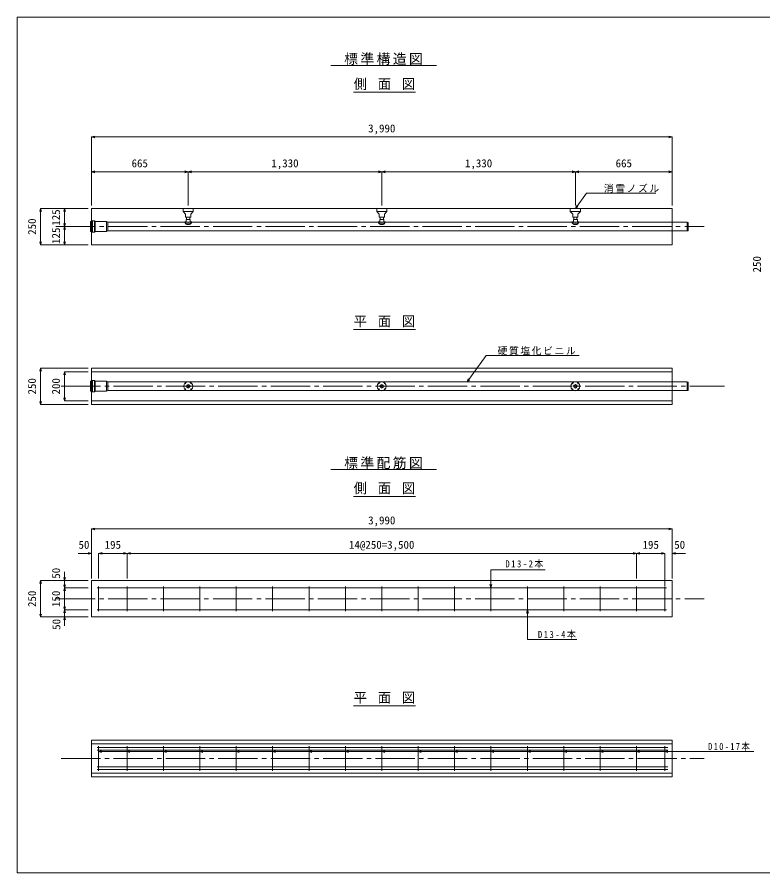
# Model space of a CAD drawing. Units: millimetres on the paper, enlarged 10 times, with parts at other scales. Extents: x -1400 to 2655, y -980 to 980.
# Drawn here: x -1400 to 308, y -980 to 980 of the extents above; entities that cross this region are included whole.
import ezdxf
from ezdxf.enums import TextEntityAlignment as Align

# ---------------------------------------------------------------- set-up
doc = ezdxf.new("R2010")
doc.units = ezdxf.units.MM
doc.header["$LTSCALE"] = 10
doc.linetypes.add('CHAIN2', pattern=[12, 9, -1, 1, -1])
for name, color, linetype, lineweight in [('0-1_ブロック', 7, 'Continuous', 9), ('1-1', 7, 'Continuous', 9), ('2-1', 7, 'Continuous', 9), ('2-2', 4, 'Continuous', 9), ('2-3', 2, 'Continuous', 18), ('2-4', 7, 'Continuous', 9), ('2-5', 7, 'Continuous', 9), ('2-6', 4, 'Continuous', 9)]:
    doc.layers.add(name, color=color, linetype=linetype, lineweight=lineweight)
doc.styles.add('ＭＳ ゴシック', font='')
doc.styles.get('ＭＳ ゴシック').set_extended_font_data('MS Gothic')

msp = doc.modelspace()

# ---------------------------------------------------------------- linework, layer by layer
at = {"layer": '0-1_ブロック', "color": 5}
for p, q in [((-1400, 980), (-1400, -980)), ((1400, 980), (-1400, 980))]:
    msp.add_line(p, q, dxfattribs=at)
msp.add_lwpolyline([(-1400, -980), (1400, -980), (1400, 980)], dxfattribs=at)
at = {"layer": '2-1', "color": 3}
for p, q in [((-1229.98, 541.84), (-1229.98, 458.5)), ((-1229.98, 541.84), (100.02, 541.84)), ((100.02, 541.84), (100.02, 458.5)), ((-1229.98, 458.5), (100.02, 458.5)), ((-1229.98, 176.13), (-1229.98, 92.79)), ((-1229.98, 176.13), (100.02, 176.13)), ((-1229.98, 167.79), (100.02, 167.79)), ((100.02, 176.13), (100.02, 92.79)), ((-1229.98, 101.13), (100.02, 101.13)), ((-1229.98, 92.79), (100.02, 92.79)), ((-1229.98, -310.59), (-1229.98, -393.93)), ((-1229.98, -310.59), (100.02, -310.59)), ((100.02, -310.59), (100.02, -393.93)), ((-1229.98, -393.93), (100.02, -393.93)), ((-1229.98, -676.3), (-1229.98, -759.64)), ((-1229.98, -676.3), (100.02, -676.3)), ((-1229.98, -684.64), (100.02, -684.64)), ((100.02, -676.3), (100.02, -759.64)), ((-1229.98, -751.3), (100.02, -751.3)), ((-1229.98, -759.64), (100.02, -759.64))]:
    msp.add_line(p, q, dxfattribs=at)
at = {"layer": '2-1'}
for p, q in [((-121.76, 541.84), (-119.23, 548.36)), ((-121.76, 541.84), (-116.3, 546.22)), ((-369.4, 145.05), (-366.86, 151.58)), ((-369.4, 145.05), (-363.94, 149.43))]:
    msp.add_line(p, q, dxfattribs=at)
at = {"layer": '2-1', "linetype": 'CHAIN2'}
for p, q in [((-1311.47, 500.17), (173.36, 500.17)), ((-1299.3, 134.46), (220.02, 134.46)), ((-1311.47, -352.26), (173.36, -352.26)), ((-1299.3, -717.97), (173.36, -717.97))]:
    msp.add_line(p, q, dxfattribs=at)
at = {"layer": '2-1'}
for points in [[(-121.76, 541.84), (-96.37, 576.45), (62.61, 576.45)], [(-369.4, 145.05), (-325.69, 204.64), (-113.36, 204.64)]]:
    msp.add_lwpolyline(points, dxfattribs=at)
for centre, radius in [((-1008.31, 134.46), 10.33), ((-1008.31, 134.46), 4.17), ((-564.98, 134.46), 10.33), ((-564.98, 134.46), 4.17), ((-121.77, 134.46), 10.33), ((-121.77, 134.46), 4.17), ((-1008.31, 134.46), 1.67), ((-564.98, 134.46), 1.67), ((-121.77, 134.46), 1.67)]:
    msp.add_circle(centre, radius, dxfattribs=at)
for centre, major_axis in [((-1014.68, 140.82), (-0.471, 0.471)), ((-1001.94, 140.82), (0.471, 0.471)), ((-571.35, 140.82), (-0.471, 0.471)), ((-558.61, 140.82), (0.471, 0.471)), ((-128.14, 140.82), (-0.471, 0.471)), ((-115.4, 140.82), (0.471, 0.471)), ((-1014.65, 128.05), (0.471, 0.471)), ((-1001.94, 128.11), (-0.471, 0.471)), ((-571.31, 128.05), (0.471, 0.471)), ((-558.61, 128.11), (-0.471, 0.471)), ((-128.1, 128.05), (0.471, 0.471)), ((-115.4, 128.11), (-0.471, 0.471))]:
    msp.add_ellipse(centre, major_axis=major_axis, ratio=0.7, dxfattribs=at)
at = {"layer": '2-2'}
for p, q in [((-1231.64, 511.59), (-1231.64, 488.75)), ((-1231.64, 511.59), (-1231.64, 488.75)), ((-1231.64, 511.59), (-1228.89, 511.59)), ((-1228.89, 511.59), (-1227.39, 513.09)), ((-1228.89, 488.75), (-1228.89, 511.59)), ((-1227.39, 513.09), (-1222.91, 513.09)), ((-1227.39, 487.25), (-1227.39, 513.09)), ((-1222.91, 513.09), (-1221.41, 511.59)), ((-1222.91, 487.25), (-1222.91, 513.09)), ((-1221.41, 511.59), (-1194.98, 511.59)), ((-1221.41, 511.59), (-1221.41, 488.75)), ((-1194.98, 488.75), (-1194.98, 511.59)), ((-1194.98, 511.59), (-1192.52, 510.17)), ((-1192.52, 490.17), (-1192.52, 510.17)), ((134.02, 510.17), (-1192.52, 510.17)), ((136.69, 509.45), (134.02, 510.17)), ((134.02, 490.17), (134.02, 510.17)), ((-1194.98, 488.75), (-1192.52, 490.17)), ((134.02, 490.17), (-1192.52, 490.17)), ((136.69, 490.88), (134.02, 490.17)), ((136.69, 490.88), (136.69, 509.45)), ((-1231.64, 488.75), (-1228.89, 488.75)), ((-1228.89, 488.75), (-1227.39, 487.25)), ((-1227.39, 487.25), (-1222.91, 487.25)), ((-1222.91, 487.25), (-1221.41, 488.75)), ((-1221.41, 488.75), (-1194.98, 488.75)), ((-1231.64, 145.88), (-1231.64, 123.04)), ((-1231.64, 145.88), (-1231.64, 123.04)), ((-1231.64, 145.88), (-1228.89, 145.88)), ((-1228.89, 145.88), (-1227.39, 147.38)), ((-1228.89, 123.04), (-1228.89, 145.88)), ((-1227.39, 147.38), (-1222.91, 147.38)), ((-1227.39, 121.54), (-1227.39, 147.38)), ((-1222.91, 147.38), (-1221.41, 145.88)), ((-1222.91, 121.54), (-1222.91, 147.38)), ((-1221.41, 145.88), (-1194.98, 145.88)), ((-1221.41, 145.88), (-1221.41, 123.04)), ((-1194.98, 123.04), (-1194.98, 145.88)), ((-1194.98, 145.88), (-1192.52, 144.46)), ((-1192.52, 124.46), (-1192.52, 144.46)), ((134.02, 144.46), (-1192.52, 144.46)), ((136.69, 143.75), (134.02, 144.46)), ((134.02, 124.46), (134.02, 144.46)), ((136.69, 125.18), (136.69, 143.75)), ((-1231.64, 123.04), (-1228.89, 123.04)), ((-1228.89, 123.04), (-1227.39, 121.54)), ((-1227.39, 121.54), (-1222.91, 121.54)), ((-1222.91, 121.54), (-1221.41, 123.04)), ((-1221.41, 123.04), (-1194.98, 123.04)), ((-1194.98, 123.04), (-1192.52, 124.46)), ((134.02, 124.46), (-1192.52, 124.46)), ((136.69, 125.18), (134.02, 124.46)), ((-1229.98, -192.26), (-1222.25, -190.19)), ((100.02, -192.26), (-1229.98, -192.26)), ((-1229.98, -192.26), (-1222.25, -194.33)), ((-1229.98, -192.26), (-1229.98, -248.17)), ((100.02, -192.26), (92.3, -190.19)), ((100.02, -192.26), (92.3, -194.33)), ((100.02, -192.26), (100.02, -248.17)), ((-1229.98, -248.17), (-1259.98, -248.17)), ((-1229.98, -248.17), (-1237.7, -246.1)), ((-1229.98, -248.17), (-1237.7, -250.24)), ((-1229.98, -248.17), (-1229.98, -305.42)), ((-1213.31, -248.17), (-1205.58, -246.1)), ((-1213.31, -248.17), (-1183.31, -248.17)), ((-1213.31, -248.17), (-1205.58, -250.24)), ((-1213.31, -248.17), (-1213.31, -305.42)), ((-1148.31, -248.17), (-1178.31, -248.17)), ((-1148.31, -248.17), (-1156.04, -246.1)), ((-1148.31, -248.17), (-1156.04, -250.24)), ((-1148.31, -248.17), (-1140.58, -246.1)), ((-1148.31, -248.17), (-1118.31, -248.17)), ((-1148.31, -248.17), (-1148.31, -305.42)), ((-1148.31, -248.17), (18.36, -248.17)), ((18.36, -248.17), (-11.64, -248.17)), ((18.36, -248.17), (10.63, -246.1)), ((18.36, -248.17), (10.63, -250.24)), ((18.36, -248.17), (26.08, -246.1)), ((18.36, -248.17), (48.36, -248.17)), ((18.36, -248.17), (26.08, -250.24)), ((18.36, -248.17), (18.36, -305.42)), ((18.36, -248.17), (83.36, -248.17)), ((83.36, -248.17), (53.36, -248.17)), ((83.36, -248.17), (75.63, -246.1)), ((83.36, -248.17), (75.63, -250.24)), ((83.36, -248.17), (83.36, -305.42)), ((100.02, -248.17), (107.75, -246.1)), ((100.02, -248.17), (130.02, -248.17)), ((100.02, -248.17), (107.75, -250.24)), ((100.02, -248.17), (100.02, -305.42))]:
    msp.add_line(p, q, dxfattribs=at)
msp.add_lwpolyline([(-1213.31, -248.17), (-1148.31, -248.17), (-1140.58, -250.24)], dxfattribs=at)
at = {"layer": '2-3', "color": 4, "lineweight": 9}
for p, q in [((-1229.98, 705.44), (-1222.25, 707.51)), ((100.02, 705.44), (92.3, 707.51)), ((-1229.98, 705.44), (100.02, 705.44)), ((-1229.98, 705.44), (-1222.25, 703.37)), ((-1229.98, 705.44), (-1229.98, 625.54)), ((100.02, 705.44), (92.3, 703.37)), ((100.02, 705.44), (100.02, 625.54)), ((83.36, -275.27), (83.36, -322.5))]:
    msp.add_line(p, q, dxfattribs=at)
at = {"layer": '2-3', "color": 7, "lineweight": 9}
for p, q in [((-315.18, -286.2), (-190.69, -286.2)), ((-315.18, -327.26), (-315.18, -286.2)), ((-315.18, -327.26), (-317.25, -319.53)), ((-315.18, -327.26), (-313.11, -319.53)), ((-231.41, -377.26), (-233.48, -384.99)), ((-231.41, -377.26), (-231.41, -445.6)), ((-231.41, -377.26), (-229.34, -384.99)), ((-231.41, -445.6), (-118.55, -445.6))]:
    msp.add_line(p, q, dxfattribs=at)
at = {"layer": '2-3'}
for p, q in [((-1216.64, -327.26), (86.69, -327.26)), ((-1213.31, -323.93), (-1213.31, -380.59)), ((-1148.31, -323.93), (-1148.31, -380.59)), ((-1064.98, -323.93), (-1064.98, -380.59)), ((-981.64, -323.93), (-981.64, -380.59)), ((-898.31, -323.93), (-898.31, -380.59)), ((-814.98, -323.93), (-814.98, -380.59)), ((-731.64, -323.93), (-731.64, -380.59)), ((-648.31, -323.93), (-648.31, -380.59)), ((-564.98, -323.93), (-564.98, -380.59)), ((-481.64, -323.93), (-481.64, -380.59)), ((-398.31, -323.93), (-398.31, -380.59)), ((-314.98, -323.93), (-314.98, -380.59)), ((-231.64, -323.93), (-231.64, -380.59)), ((-148.31, -323.93), (-148.31, -380.59)), ((-64.98, -323.93), (-64.98, -380.59)), ((18.36, -323.93), (18.36, -380.59)), ((83.36, -323.93), (83.36, -380.59)), ((-1216.64, -377.26), (86.69, -377.26)), ((-1216.64, -692.97), (90.02, -692.97)), ((-1216.64, -698.64), (90.02, -698.64)), ((-1213.31, -689.64), (-1213.31, -746.3)), ((-1148.31, -689.64), (-1148.31, -746.3)), ((-1064.98, -689.64), (-1064.98, -746.3)), ((-981.64, -689.64), (-981.64, -746.3)), ((-898.31, -689.64), (-898.31, -746.3)), ((-814.98, -689.64), (-814.98, -746.3)), ((-731.64, -689.64), (-731.64, -746.3)), ((-648.31, -689.64), (-648.31, -746.3)), ((-564.98, -689.64), (-564.98, -746.3)), ((-481.64, -689.64), (-481.64, -746.3)), ((-398.31, -689.64), (-398.31, -746.3)), ((-314.98, -689.64), (-314.98, -746.3)), ((-231.64, -689.64), (-231.64, -746.3)), ((-148.31, -689.64), (-148.31, -746.3)), ((-64.98, -689.64), (-64.98, -746.3)), ((18.36, -689.64), (18.36, -746.3)), ((83.36, -689.64), (83.36, -746.3)), ((-1216.64, -737.3), (90.02, -737.3)), ((-1216.64, -742.97), (90.02, -742.97))]:
    msp.add_line(p, q, dxfattribs=at)
at = {"layer": '2-4'}
for p, q in [((-1019.98, 535.17), (-1014.14, 528.5)), ((-1002.48, 528.5), (-996.64, 535.17)), ((-996.64, 535.17), (-996.64, 541.84)), ((-576.64, 535.17), (-570.81, 528.5)), ((-559.14, 528.5), (-553.31, 535.17)), ((-553.31, 535.17), (-553.31, 541.84)), ((-133.43, 535.17), (-127.6, 528.5)), ((-115.93, 528.5), (-110.1, 535.17)), ((-110.1, 535.17), (-110.1, 541.84)), ((-1016.31, 511.17), (-1016.31, 510.17)), ((-1016.31, 511.17), (-1012.98, 511.17)), ((-1014.14, 521.84), (-1014.14, 528.5)), ((-1002.48, 521.84), (-1014.14, 521.84)), ((-1012.98, 516.84), (-1012.98, 511.17)), ((-1011.98, 521.84), (-1011.98, 516.84)), ((-1004.64, 521.84), (-1004.64, 516.84)), ((-1003.64, 511.17), (-1000.31, 511.17)), ((-1002.48, 521.84), (-1002.48, 528.5)), ((-1000.31, 511.17), (-1000.31, 510.17)), ((-572.98, 511.17), (-572.98, 510.17)), ((-572.98, 511.17), (-569.64, 511.17)), ((-570.81, 521.84), (-570.81, 528.5)), ((-559.14, 521.84), (-570.81, 521.84)), ((-569.64, 516.84), (-569.64, 511.17)), ((-568.64, 521.84), (-568.64, 516.84)), ((-561.31, 521.84), (-561.31, 516.84)), ((-560.31, 511.17), (-556.98, 511.17)), ((-559.14, 521.84), (-559.14, 528.5)), ((-556.98, 511.17), (-556.98, 510.17)), ((-129.76, 511.17), (-129.76, 510.17)), ((-129.76, 511.17), (-126.43, 511.17)), ((-127.6, 521.84), (-127.6, 528.5)), ((-115.93, 521.84), (-127.6, 521.84)), ((-126.43, 516.84), (-126.43, 511.17)), ((-125.43, 521.84), (-125.43, 516.84)), ((-118.1, 521.84), (-118.1, 516.84)), ((-117.1, 511.17), (-113.76, 511.17)), ((-115.93, 521.84), (-115.93, 528.5)), ((-113.76, 511.17), (-113.76, 510.17)), ((-1011.64, 505.17), (-1004.98, 505.17)), ((-568.31, 505.17), (-561.64, 505.17)), ((-125.1, 505.17), (-118.43, 505.17))]:
    msp.add_line(p, q, dxfattribs=at)
for points in [[(-996.64, 535.17), (-1019.98, 535.17), (-1019.98, 541.84)], [(-553.31, 535.17), (-576.64, 535.17), (-576.64, 541.84)], [(-110.1, 535.17), (-133.43, 535.17), (-133.43, 541.84)], [(-1012.98, 516.84), (-1003.64, 516.84), (-1003.64, 511.17)], [(-569.64, 516.84), (-560.31, 516.84), (-560.31, 511.17)], [(-126.43, 516.84), (-117.1, 516.84), (-117.1, 511.17)]]:
    msp.add_lwpolyline(points, dxfattribs=at)
for centre, radius, start, end in [((-1008.31, 515.29), 9, 207.26604, 332.73396), ((-1008.31, 512.96), 8.47, 199.21912, 246.83101), ((-1008.31, 518.86), 9, 238.76707, 301.23293), ((-1008.31, 512.96), 8.47, 293.16899, 340.78088), ((-564.98, 515.29), 9, 207.26604, 332.73396), ((-564.98, 512.96), 8.47, 199.21912, 246.83101), ((-564.98, 518.86), 9, 238.76707, 301.23293), ((-564.98, 512.96), 8.47, 293.16899, 340.78088), ((-121.76, 515.29), 9, 207.26604, 332.73396), ((-121.76, 512.96), 8.47, 199.21912, 246.83101), ((-121.76, 518.86), 9, 238.76707, 301.23293), ((-121.76, 512.96), 8.47, 293.16899, 340.78088)]:
    msp.add_arc(centre, radius, start, end, dxfattribs=at)
at = {"layer": '2-5'}
for p, q in [((-1213.31, -702.13), (-1206.55, -700.32)), ((-1213.31, -702.13), (286.7, -702.13)), ((-1213.31, -702.13), (-1206.55, -703.95)), ((-1148.31, -702.13), (-1141.55, -700.32)), ((-1148.31, -702.13), (-1141.55, -703.95)), ((-1064.98, -702.13), (-1058.21, -700.32)), ((-1064.98, -702.13), (-1058.21, -703.95)), ((-981.64, -702.13), (-974.88, -700.32)), ((-981.64, -702.13), (-974.88, -703.95)), ((-898.31, -702.13), (-891.55, -700.32)), ((-898.31, -702.13), (-891.55, -703.95)), ((-814.98, -702.13), (-808.21, -700.32)), ((-814.98, -702.13), (-808.21, -703.95)), ((-731.64, -702.13), (-724.88, -700.32)), ((-731.64, -702.13), (-724.88, -703.95)), ((-648.31, -702.13), (-641.55, -700.32)), ((-648.31, -702.13), (-641.55, -703.95)), ((-564.98, -702.13), (-558.21, -700.32)), ((-564.98, -702.13), (-558.21, -703.95)), ((-481.64, -702.13), (-474.88, -700.32)), ((-481.64, -702.13), (-474.88, -703.95)), ((-398.31, -702.13), (-391.55, -700.32)), ((-398.31, -702.13), (-391.55, -703.95)), ((-314.98, -702.13), (-308.21, -700.32)), ((-314.98, -702.13), (-308.21, -703.95)), ((-231.64, -702.13), (-224.88, -700.32)), ((-231.64, -702.13), (-224.88, -703.95)), ((-148.31, -702.13), (-141.55, -700.32)), ((-148.31, -702.13), (-141.55, -703.95)), ((-64.98, -702.13), (-58.21, -700.32)), ((-64.98, -702.13), (-58.21, -703.95)), ((18.36, -702.13), (25.12, -700.32)), ((18.36, -702.13), (25.12, -703.95)), ((83.36, -702.13), (90.12, -700.32)), ((83.36, -702.13), (90.12, -703.95))]:
    msp.add_line(p, q, dxfattribs=at)
at = {"layer": '2-6', "color": 3}
for p, q in [((-681.6, 869.54), (-439.38, 869.54)), ((-630.03, 808.12), (-487.48, 808.12)), ((-630.03, 264.54), (-487.48, 264.54)), ((-681.6, -56.21), (-439.38, -56.21)), ((-630.03, -117.64), (-487.48, -117.64)), ((-630.03, -597.31), (-487.48, -597.31))]:
    msp.add_line(p, q, dxfattribs=at)
at = {"layer": '2-6'}
for p, q in [((-1229.98, 625.54), (-1222.25, 627.61)), ((-1008.31, 625.54), (-1016.04, 627.61)), ((-1008.31, 625.54), (-1000.58, 627.61)), ((-564.98, 625.54), (-572.7, 627.61)), ((-564.98, 625.54), (-557.25, 627.61)), ((-121.64, 625.54), (-129.37, 627.61)), ((-121.64, 625.54), (-113.92, 627.61)), ((100.02, 625.54), (92.3, 627.61)), ((-1229.98, 625.54), (-1008.31, 625.54)), ((-1229.98, 625.54), (-1222.25, 623.47)), ((-1229.98, 625.54), (-1229.98, 548.42)), ((-1008.31, 625.54), (-1016.04, 623.47)), ((-1008.31, 625.54), (-1008.31, 548.42)), ((-1008.31, 625.54), (-564.98, 625.54)), ((-1008.31, 625.54), (-1000.58, 623.47)), ((-564.98, 625.54), (-572.7, 623.47)), ((-564.98, 625.54), (-564.98, 548.42)), ((-564.98, 625.54), (-121.64, 625.54)), ((-564.98, 625.54), (-557.25, 623.47)), ((-121.64, 625.54), (-129.37, 623.47)), ((-121.64, 625.54), (-121.64, 548.42)), ((-121.64, 625.54), (100.02, 625.54)), ((-121.64, 625.54), (-113.92, 623.47)), ((100.02, 625.54), (92.3, 623.47)), ((100.02, 625.54), (100.02, 548.42)), ((-1346.2, 541.84), (-1348.02, 535.07)), ((-1346.2, 458.5), (-1346.2, 541.84)), ((-1346.2, 541.84), (-1344.39, 535.07)), ((-1346.2, 541.84), (-1291.33, 541.84)), ((-1291.33, 541.84), (-1293.14, 535.07)), ((-1291.33, 500.17), (-1291.33, 541.84)), ((-1291.33, 541.84), (-1289.52, 535.07)), ((-1291.33, 541.84), (-1237.07, 541.84)), ((-1291.33, 500.17), (-1293.14, 506.93)), ((-1291.33, 500.17), (-1293.14, 493.41)), ((-1291.33, 500.17), (-1289.52, 506.93)), ((-1291.33, 458.5), (-1291.33, 500.17)), ((-1291.33, 500.17), (-1289.52, 493.41)), ((-1291.33, 500.17), (-1237.07, 500.17)), ((-1346.2, 458.5), (-1348.02, 465.26)), ((-1346.2, 458.5), (-1344.39, 465.26)), ((-1346.2, 458.5), (-1291.33, 458.5)), ((-1291.33, 458.5), (-1293.14, 465.26)), ((-1291.33, 458.5), (-1289.52, 465.26)), ((-1291.33, 458.5), (-1237.07, 458.5)), ((-1346.2, 176.13), (-1348.02, 169.37)), ((-1346.2, 92.79), (-1346.2, 176.13)), ((-1346.2, 176.13), (-1344.39, 169.37)), ((-1346.2, 176.13), (-1237.07, 176.13)), ((-1291.33, 167.79), (-1293.14, 161.03)), ((-1291.33, 101.13), (-1291.33, 167.79)), ((-1291.33, 167.79), (-1289.52, 161.03)), ((-1291.33, 167.79), (-1237.07, 167.79)), ((-1346.2, 92.79), (-1348.02, 99.56)), ((-1346.2, 92.79), (-1344.39, 99.56)), ((-1291.33, 101.13), (-1293.14, 107.89)), ((-1291.33, 101.13), (-1289.52, 107.89)), ((-1291.33, 101.13), (-1237.07, 101.13)), ((-1346.2, 92.79), (-1237.07, 92.79)), ((-1291.33, -310.59), (-1291.33, -290.59)), ((-1346.2, -310.59), (-1348.02, -317.36)), ((-1346.2, -310.59), (-1346.2, -393.93)), ((-1346.2, -310.59), (-1344.39, -317.36)), ((-1346.2, -310.59), (-1291.33, -310.59)), ((-1291.33, -310.59), (-1293.14, -303.83)), ((-1291.33, -310.59), (-1289.52, -303.83)), ((-1291.33, -327.26), (-1291.33, -307.26)), ((-1291.33, -327.26), (-1291.33, -310.59)), ((-1291.33, -310.59), (-1237.07, -310.59)), ((-1291.33, -327.26), (-1293.14, -320.5)), ((-1291.33, -327.26), (-1293.14, -334.02)), ((-1291.33, -327.26), (-1289.52, -320.5)), ((-1291.33, -327.26), (-1237.07, -327.26)), ((-1291.33, -327.26), (-1289.52, -334.02)), ((-1291.33, -377.26), (-1291.33, -327.26)), ((-1291.33, -327.26), (-1291.33, -347.26)), ((-1291.33, -377.26), (-1293.14, -370.5)), ((-1291.33, -377.26), (-1291.33, -357.26)), ((-1291.33, -377.26), (-1289.52, -370.5)), ((-1346.2, -393.93), (-1348.02, -387.17)), ((-1346.2, -393.93), (-1344.39, -387.17)), ((-1291.33, -377.26), (-1293.14, -384.02)), ((-1291.33, -393.93), (-1291.33, -377.26)), ((-1291.33, -377.26), (-1237.07, -377.26)), ((-1291.33, -377.26), (-1291.33, -397.26)), ((-1291.33, -377.26), (-1289.52, -384.02)), ((-1346.2, -393.93), (-1291.33, -393.93)), ((-1291.33, -393.93), (-1293.14, -400.69)), ((-1291.33, -393.93), (-1291.33, -413.93)), ((-1291.33, -393.93), (-1289.52, -400.69)), ((-1291.33, -393.93), (-1237.07, -393.93))]:
    msp.add_line(p, q, dxfattribs=at)

# ---------------------------------------------------------------- texts
at = {"layer": '1-1', "color": 4, "style": 'ＭＳ ゴシック'}
msp.add_text('250', height=18.33, rotation=90, dxfattribs=at).set_placement((308.58, 395.28), align=Align.BOTTOM_LEFT)
at = {"layer": '2-2', "style": 'ＭＳ ゴシック'}
for s, p in [('3,990', (-596.23, -187.26)), ('50', (-1259.41, -243.17)), ('195', (-1199.56, -243.17)), ('14@250=3,500', (-639.98, -243.17)), ('195', (32.11, -243.17)), ('50', (104.59, -243.17))]:
    msp.add_text(s, height=18.33, dxfattribs=at).set_placement(p, align=Align.BOTTOM_LEFT)
at = {"layer": '2-3', "color": 4, "style": 'ＭＳ ゴシック'}
msp.add_text('3,990', height=18.33, dxfattribs=at).set_placement((-596.23, 710.44), align=Align.BOTTOM_LEFT)
at = {"layer": '2-5', "char_height": 16.34, "attachment_point": 7, "style": 'ＭＳ ゴシック'}
for s, insert in [('\\T1.33;\\W0.9;D13-2本', (-282.13, -282.22)), ('\\T1.33;\\W0.9;D13-4本', (-207.66, -443.94)), ('\\T1.34;\\W0.85;D10-17本', (182.39, -700.49))]:
    msp.add_mtext(s, dxfattribs=dict(at, insert=insert))
at = {"layer": '2-6', "style": 'ＭＳ ゴシック'}
for s, p in [('665', (-1137.89, 630.54)), ('1,330', (-817.89, 630.54)), ('1,330', (-374.56, 630.54)), ('665', (-29.56, 630.54))]:
    msp.add_text(s, height=18.33, dxfattribs=at).set_placement(p, align=Align.BOTTOM_LEFT)
for s, p in [('125', (-1296.33, 502.25)), ('250', (-1351.2, 481.42)), ('125', (-1296.33, 460.59)), ('250', (-1351.2, 115.71)), ('200', (-1296.33, 115.71)), ('50', (-1296.17, -306.28)), ('250', (-1351.2, -371.01)), ('150', (-1296.33, -371.01)), ('50', (-1295.46, -423.3))]:
    msp.add_text(s, height=18.33, rotation=90, dxfattribs=at).set_placement(p, align=Align.BOTTOM_LEFT)
at = {"layer": '2-6', "color": 7, "attachment_point": 7, "style": 'ＭＳ ゴシック'}
for s, insert, char_height in [('\\T1.17;標準構造図', (-651.12, 870.37), 23.23), ('\\T1.22;\\W0.95;側\\~面\\~図', (-629.17, 812.82), 23.23), ('\\T1.17;消雪ノズル', (-56.48, 577.52), 16.34), ('\\T1.22;\\W0.95;平\\~面\\~図', (-629.17, 269.24), 23.23), ('\\T1.17;硬質塩化ビニル', (-299.85, 205.64), 16.34), ('\\T1.17;標準配筋図', (-651.12, -55.38), 23.23), ('\\T1.22;\\W0.95;側\\~面\\~図', (-629.17, -112.94), 23.23), ('\\T1.22;\\W0.95;平\\~面\\~図', (-629.17, -592.61), 23.23)]:
    msp.add_mtext(s, dxfattribs=dict(at, insert=insert, char_height=char_height))

doc.saveas('drawing.dxf')
